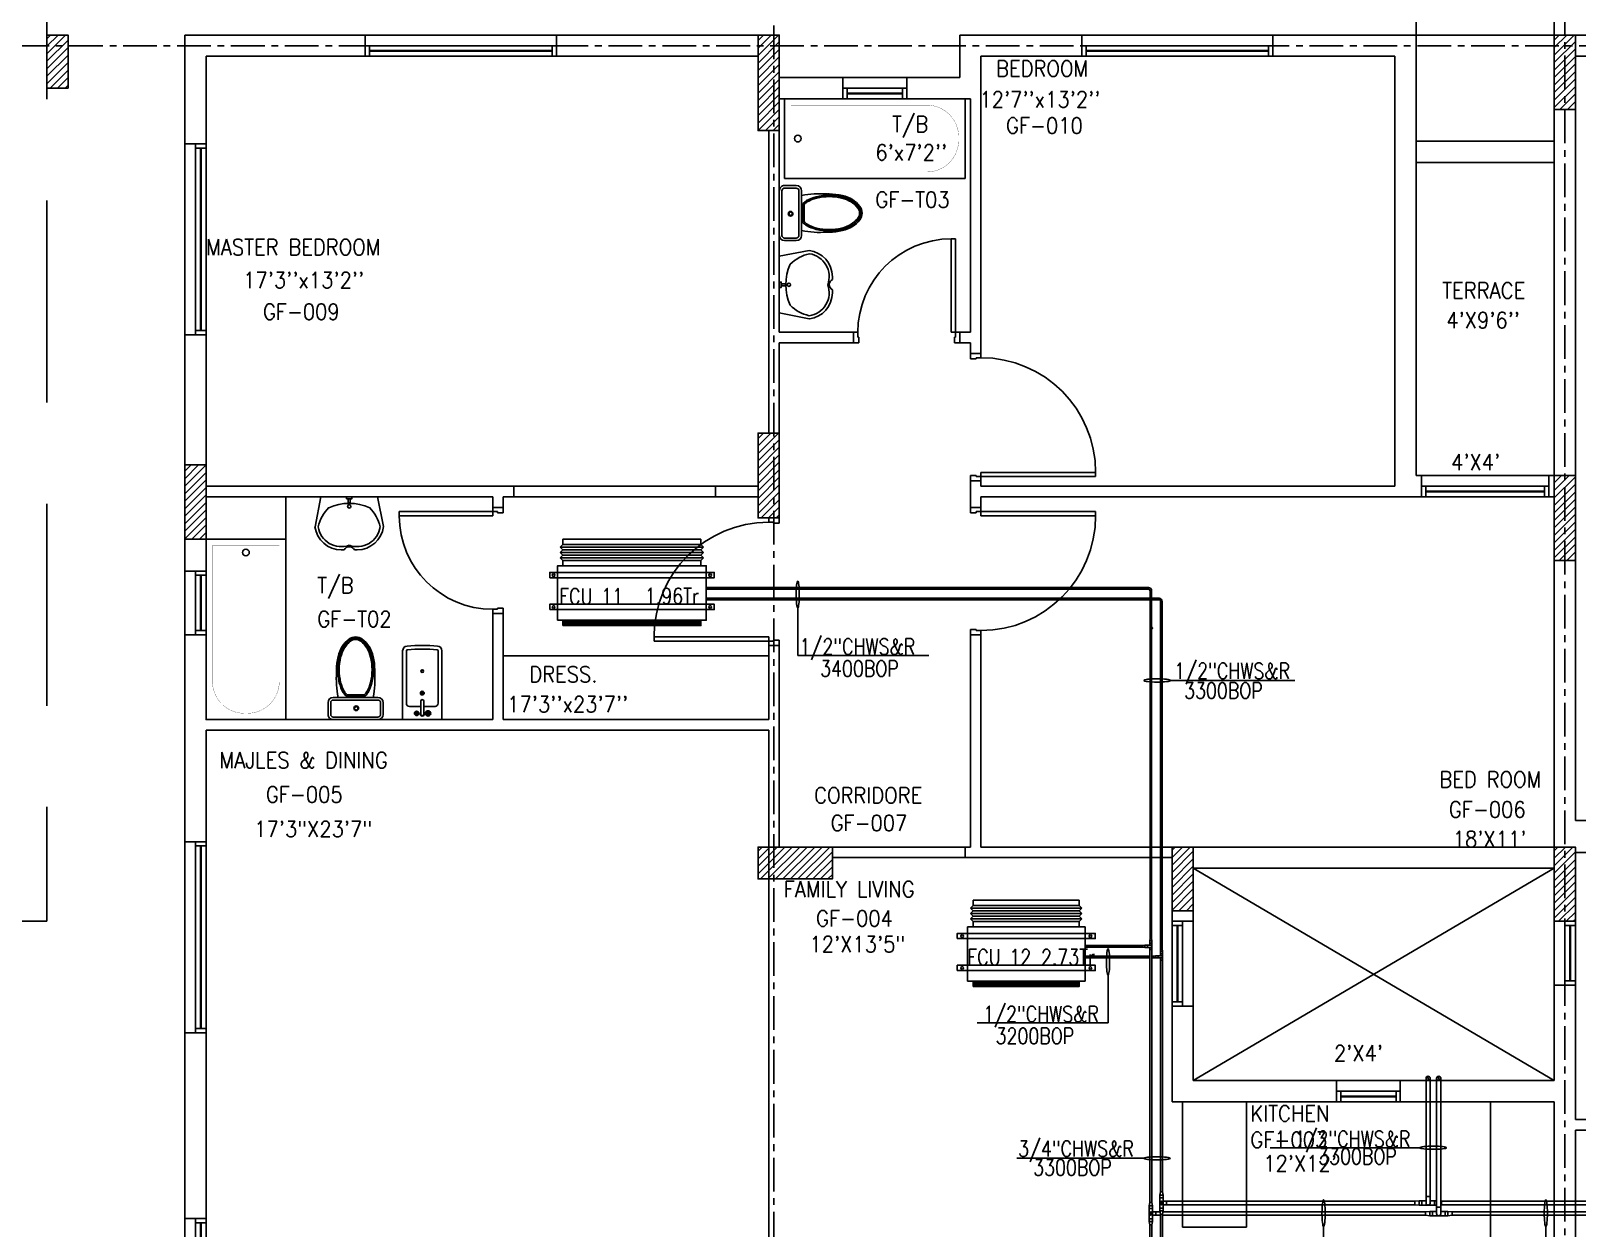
# Model space of a CAD drawing. Header units: millimetres. Extents: x -1288794 to 2153086, y -2701644 to -1335282.
# Drawn here: x 1609548 to 1624114, y -1485109 to -1473830 of the extents above; entities that cross this region are included whole.
import ezdxf

# ---------------------------------------------------------------- set-up
doc = ezdxf.new("R2010")
doc.units = ezdxf.units.MM
doc.header["$LTSCALE"] = 100
doc.linetypes.add('CENTER', pattern=[50.8, 31.75, -6.35, 6.35, -6.35])
doc.linetypes.add('DASHED2', pattern=[9.525, 6.35, -3.175])
for name, color, linetype in [('A-ANNO-TEXT', 8, 'Continuous'), ('A-DOOR', 4, 'Continuous'), ('A-FLOR-OVHD', 4, 'DASHED2'), ('A-FLOR-PFIX', 8, 'Continuous'), ('A-FLOR-SPCL', 8, 'Continuous'), ('A-GLAZ', 5, 'Continuous'), ('A-GRID', 253, 'CENTER'), ('A-WALL-FULL', 8, 'Continuous'), ('AC-CHILLED WATER TEXT', 41, 'Continuous'), ('AC-CHR', 60, 'Continuous'), ('AC-CHS', 30, 'Continuous'), ('AC-FAD', 6, 'Continuous'), ('AC-SAD', 3, 'Continuous'), ('AC-SAD TEXT', 3, 'Continuous'), ('FCU-AC', 160, 'Continuous'), ('S-COL- HACT.', 9, 'Continuous'), ('S-COL.', 8, 'Continuous')]:
    doc.layers.add(name, color=color, linetype=linetype)
doc.styles.add('ROMANS', font='romans.shx', dxfattribs={"width": 0.8})
doc.styles.add('SIMPLEX', font='simplex.shx', dxfattribs={"width": 0.8})
pattern_1 = [(45, (2733053.36, -1109556.65), (-35.355339, 35.355339), [])]
pattern_2 = [(45, (0, 273.127), (-2.2450640303, 2.2450640303), [])]

# ---------------------------------------------------------------- blocks, each defined once
blk = doc.blocks.new('D-120-R1')
for p, q in [((-80, 1180), (-40, 1180)), ((-80, 1180), (-80, 100)), ((-40, 1180), (-40, 55)), ((-1200, 100), (-1160, 100)), ((-1200, 100), (-1200, 0)), ((-1160, 100), (-1160, 55)), ((-1160, 55), (-1150, 55)), ((-1150, 55), (-1150, 0)), ((-80, 100), (0, 100)), ((-50, 55), (-40, 55)), ((-50, 55), (-50, 0)), ((-50, 0), (0, 0)), ((0, 100), (0, 0)), ((-1200, 0), (-1150, 0))]:
    blk.add_line(p, q)
at = {"linetype": 'Continuous'}
blk.add_arc((-80, 100), 1080, 90, 180, dxfattribs=at)
blk = doc.blocks.new('D-100-R1')
for p, q in [((-80, 980), (-80, 100)), ((-80, 980), (-40, 980)), ((-40, 980), (-40, 55)), ((-1000, 100), (-1000, 0)), ((-1000, 100), (-960, 100)), ((-960, 100), (-960, 55)), ((-960, 55), (-950, 55)), ((-950, 55), (-950, 0)), ((-80, 100), (0, 100)), ((-50, 55), (-50, 0)), ((-50, 55), (-40, 55)), ((-50, 0), (0, 0)), ((0, 100), (0, 0)), ((-1000, 0), (-950, 0))]:
    blk.add_line(p, q)
at = {"linetype": 'Continuous'}
blk.add_arc((-80, 100), 880, 90, 180, dxfattribs=at)
blk = doc.blocks.new('W-60')
for p, q in [((600, 100), (0, 100)), ((600, 0), (0, 0)), ((40, 0), (40, 100)), ((560, 100), (560, 0))]:
    blk.add_line(p, q)
at = {"linetype": 'Continuous'}
for p, q in [((560, 53), (40, 53)), ((560, 47), (40, 47))]:
    blk.add_line(p, q, dxfattribs=at)
blk = doc.blocks.new('BIDET-1')
for p, q in [((175, 0), (-175, 0)), ((-185, -10), (-185, -649)), ((-15, -125), (-120, -125)), ((-39, -59), (-69, -59)), ((-54, -44), (-54, -74)), ((-15, -54), (-15, -174)), ((15, -54), (15, -174)), ((120, -125), (15, -125)), ((39, -59), (69, -59)), ((54, -44), (54, -74)), ((185, -10), (185, -649)), ((-150, -155), (-150, -649)), ((12, -250), (-12, -250)), ((-9, -259), (9, -241)), ((-9, -241), (9, -259)), ((0, -238), (0, -262)), ((150, -155), (150, -649))]:
    blk.add_line(p, q)
for centre, radius in [((-54, -59), 25), ((-54, -59), 20), ((-54, -59), 15.2), ((-54, -59), 10.2), ((54, -59), 20), ((54, -59), 15.2), ((54, -59), 10.2), ((0, -250), 17.5), ((0, -250), 12.5), ((0, -457), 12.5), ((0, -457), 10)]:
    blk.add_circle(centre, radius)
for centre, radius, start, end in [((-175, -10), 10, 90, 180), ((175, -10), 10, 0, 90), ((-120, -155), 30, 90, 180), ((0, -54), 20, 318.5904, 221.4096), ((0, -54), 15, 0, 180), ((120, -155), 30, 0, 90), ((0, -174), 15, 180, 0), ((-140, -649), 45, 180, 265.2062), ((-140, -649), 10, 180, 265.2062), ((0, 1020), 1720, 265.2062, 274.7938), ((0, 1020), 1685, 265.2062, 274.7938), ((140, -649), 10, 274.7938, 0), ((140, -649), 45, 274.7938, 0)]:
    blk.add_arc(centre, radius, start, end)
blk = doc.blocks.new('WC-1')
for p, q in [((-210, 0), (210, 0)), ((-260, -160), (-260, -50)), ((-235, -160), (-235, -50)), ((-210, -25), (210, -25)), ((235, -50), (235, -160)), ((260, -50), (260, -160)), ((210, -185), (-210, -185)), ((210, -210), (-210, -210)), ((91, -223), (-91, -223)), ((86, -235), (-86, -235))]:
    blk.add_line(p, q)
for radius in [22.1, 17.1]:
    blk.add_circle((-6, -107), radius)
for centre, radius, start, end in [((-210, -50), 50, 90, 180), ((-210, -50), 25, 90, 180), ((210, -50), 50, 360, 90), ((210, -50), 25, 360, 90), ((-210, -160), 50, 180, 270), ((-210, -160), 25, 180, 270), ((722, -383), 904, 168.9529, 184.0632), ((178, -428), 341, 149.8586, 166.4766), ((178, -428), 328, 149.8586, 166.4766), ((69, -365), 214, 138.4152, 149.8586), ((69, -365), 201, 139.9943, 149.8586), ((-69, -365), 201, 30.1414, 40.0057), ((-69, -365), 214, 30.1414, 41.5848), ((-178, -428), 328, 13.5234, 30.1414), ((-178, -428), 341, 13.5234, 30.1414), ((210, -160), 25, 270, 360), ((210, -160), 50, 270, 360), ((352, -470), 520, 166.4766, 180), ((352, -470), 507, 166.4766, 180), ((-352, -470), 507, 360, 13.5234), ((-352, -470), 520, 360, 13.5234), ((352, -470), 532, 177.5541, 180), ((352, -470), 532, 180, 193.5234), ((352, -470), 520, 180, 193.5234), ((352, -470), 507, 180, 193.5234), ((-352, -470), 507, 346.4766, 360), ((-352, -470), 520, 346.4766, 360), ((-352, -470), 532, 346.4766, 360), ((-352, -470), 532, 360, 2.4459), ((178, -512), 353, 193.5234, 210.1414), ((178, -512), 341, 193.5234, 210.1414), ((178, -512), 328, 193.5234, 210.1414), ((69, -575), 226, 210.1414, 234.4972), ((69, -575), 214, 210.1414, 234.4972), ((69, -575), 201, 210.1414, 234.4972), ((-69, -575), 201, 305.5028, 329.8586), ((-69, -575), 214, 305.5028, 329.8586), ((-69, -575), 226, 305.5028, 329.8586), ((-178, -512), 328, 329.8586, 346.4766), ((-178, -512), 341, 329.8586, 346.4766), ((-178, -512), 353, 329.8586, 346.4766), ((0, -672), 108, 234.4972, 270), ((0, -672), 95.9, 234.4972, 270), ((0, -672), 83.4, 234.4972, 270), ((0, -672), 83.4, 270, 305.5028), ((0, -672), 95.9, 270, 305.5028), ((0, -672), 108, 270, 305.5028)]:
    blk.add_arc(centre, radius, start, end)
at = {"linetype": 'Continuous', "ltscale": 50}
blk.add_arc((-722, -383), 904, 355.9368, 11.0471, dxfattribs=at)
blk = doc.blocks.new('LAV-4')
for p, q in [((-266, 0), (-322, -283)), ((-266, 0), (268, 0)), ((268, 0), (324, -280)), ((-48, -500), (-75, -500)), ((75, -500), (50, -500))]:
    blk.add_line(p, q)
for points in [[(-25, 0), (-25, -18), (25, -18), (25, 0)], [(-9, -20), (-9, -57), (8, -57), (8, -20)]]:
    blk.add_lwpolyline(points, close=True)
blk.add_circle((0, -91), 15.4)
for centre, radius, start, end in [((74, -366), 375, 135.3333, 167.1432), ((0, -539), 477, 66.1261, 113.874), ((-74, -366), 375, 12.5199, 44.6667), ((-75, -250), 250, 187.6784, 270), ((-75, -250), 220, 188.5814, 289.9523), ((75, -250), 220, 250.0878, 350.8515), ((75, -250), 250, 270, 353.0121), ((1, -527), 55.9, 28.7827, 151.2173), ((50, -499), 0, 238.1883, 0)]:
    blk.add_arc(centre, radius, start, end)
blk = doc.blocks.new('BT-2')
blk.add_lwpolyline([(0, 750), (1700, 750), (1700, 0), (0, 0)], close=True)
at = {"const_width": 2}
blk.add_lwpolyline([(60, 690), (1340, 690, -0.414214), (1640, 390), (1640, 360, -0.414214), (1340, 60), (60, 60)], format="xyb", close=True, dxfattribs=at)
blk.add_circle((125, 375), 31.9)
blk = doc.blocks.new('W-180')
for p, q in [((1800, 100), (0, 100)), ((1800, 0), (0, 0)), ((40, 0), (40, 100)), ((1760, 100), (1760, 0))]:
    blk.add_line(p, q)
at = {"linetype": 'Continuous'}
for p, q in [((1760, 53), (40, 53)), ((1760, 47), (40, 47))]:
    blk.add_line(p, q, dxfattribs=at)
blk = doc.blocks.new('W-80')
for p, q in [((800, 100), (0, 100)), ((800, 0), (0, 0)), ((40, 0), (40, 100)), ((760, 100), (760, 0))]:
    blk.add_line(p, q)
at = {"linetype": 'Continuous'}
for p, q in [((760, 53), (40, 53)), ((760, 47), (40, 47))]:
    blk.add_line(p, q, dxfattribs=at)
blk = doc.blocks.new('W-120')
for p, q in [((1200, 100), (0, 100)), ((1200, 0), (0, 0)), ((40, 0), (40, 100)), ((1160, 100), (1160, 0))]:
    blk.add_line(p, q)
at = {"linetype": 'Continuous'}
for p, q in [((1160, 53), (40, 53)), ((1160, 47), (40, 47))]:
    blk.add_line(p, q, dxfattribs=at)
blk = doc.blocks.new('fcu 2 tr')
h = blk.add_hatch()
h.set_pattern_fill('NET', color=3)
h.paths.add_polyline_path([(80954, -1588493), (79654, -1588493), (79654, -1588543), (80954, -1588543)])
at = {"layer": 'FCU-AC'}
for p, q in [((79654, -1587780), (79629, -1587805)), ((80954, -1587780), (79654, -1587780)), ((80954, -1587780), (80979, -1587805)), ((80979, -1587805), (79629, -1587805)), ((79654, -1587830), (79629, -1587805)), ((79654, -1587830), (79629, -1587855)), ((80979, -1587855), (79629, -1587855)), ((79654, -1587880), (79629, -1587855)), ((79654, -1587880), (79629, -1587905)), ((80979, -1587905), (79629, -1587905)), ((79654, -1587930), (79629, -1587905)), ((80954, -1587830), (79654, -1587830)), ((80954, -1587830), (79654, -1587830)), ((80954, -1587880), (79654, -1587880)), ((80954, -1587880), (79654, -1587880)), ((80954, -1587830), (80979, -1587805)), ((80954, -1587830), (80979, -1587855)), ((80954, -1587880), (80979, -1587855)), ((80954, -1587880), (80979, -1587905)), ((80954, -1587930), (80979, -1587905))]:
    blk.add_line(p, q, dxfattribs=at)
at = {"layer": 'FCU-AC', "color": 1}
for p, q in [((80954, -1587730), (79654, -1587730)), ((79654, -1587730), (79654, -1587780)), ((79654, -1587780), (80954, -1587780)), ((80954, -1587780), (80954, -1587730)), ((80954, -1587930), (79654, -1587930)), ((79654, -1587930), (79654, -1587980)), ((80954, -1587980), (80954, -1587930)), ((79654, -1587980), (80954, -1587980))]:
    blk.add_line(p, q, dxfattribs=at)
at = {"layer": 'FCU-AC', "color": 6}
for points in [[(79529, -1588093), (81079, -1588093), (81079, -1588043), (79529, -1588043)], [(79529, -1588393), (81079, -1588393), (81079, -1588343), (79529, -1588343)]]:
    blk.add_lwpolyline(points, close=True, dxfattribs=at)
at = {"layer": 'FCU-AC'}
blk.add_lwpolyline([(79604, -1588493), (81004, -1588493), (81004, -1587980), (79604, -1587980)], close=True, dxfattribs=at)
at = {"layer": 'FCU-AC', "color": 3}
blk.add_lwpolyline([(79654, -1588543), (80954, -1588543), (80954, -1588493), (79654, -1588493)], close=True, dxfattribs=at)
at = {"layer": 'FCU-AC', "color": 6}
for centre in [(79566, -1588068), (81041, -1588068), (79566, -1588368), (81041, -1588368)]:
    blk.add_circle(centre, 12.5, dxfattribs=at)
blk = doc.blocks.new('fcu-1    1.5 tr')
h = blk.add_hatch()
h.set_pattern_fill('NET', color=3)
h.paths.add_polyline_path([(78733, -1589179), (77733, -1589179), (77733, -1589229), (78733, -1589229)])
at = {"color": 3}
blk.add_lwpolyline([(77733, -1589229), (78733, -1589229), (78733, -1589179), (77733, -1589179)], close=True, dxfattribs=at)
at = {"layer": 'FCU-AC', "color": 5}
for p, q in [((77733, -1588466), (77708, -1588491)), ((78758, -1588491), (77708, -1588491)), ((77733, -1588516), (77708, -1588491)), ((77733, -1588516), (77708, -1588541)), ((78733, -1588516), (77733, -1588516)), ((78758, -1588491), (78733, -1588466)), ((78758, -1588491), (78733, -1588516)), ((78758, -1588541), (78733, -1588516)), ((78758, -1588541), (77708, -1588541)), ((77733, -1588566), (77708, -1588541)), ((77733, -1588566), (77708, -1588591)), ((78758, -1588591), (77708, -1588591)), ((77733, -1588616), (77708, -1588591)), ((78733, -1588566), (77733, -1588566)), ((78758, -1588541), (78733, -1588566)), ((78758, -1588591), (78733, -1588566)), ((78758, -1588591), (78733, -1588616))]:
    blk.add_line(p, q, dxfattribs=at)
at = {"layer": 'FCU-AC', "color": 1}
for p, q in [((78733, -1588416), (77733, -1588416)), ((77733, -1588416), (77733, -1588466)), ((77733, -1588466), (78733, -1588466)), ((78733, -1588466), (78733, -1588416)), ((78733, -1588616), (77733, -1588616)), ((77733, -1588616), (77733, -1588666)), ((77733, -1588666), (78733, -1588666)), ((78733, -1588666), (78733, -1588616))]:
    blk.add_line(p, q, dxfattribs=at)
at = {"layer": 'FCU-AC'}
for p, q in [((78733, -1588466), (77733, -1588466)), ((78788, -1588666), (77678, -1588666)), ((77678, -1588666), (77678, -1589179)), ((78788, -1589179), (78788, -1588666)), ((77678, -1589179), (78788, -1589179))]:
    blk.add_line(p, q, dxfattribs=at)
at = {"layer": 'FCU-AC', "color": 2}
for p, q in [((78733, -1588516), (77733, -1588516)), ((78733, -1588566), (77733, -1588566))]:
    blk.add_line(p, q, dxfattribs=at)
at = {"layer": 'FCU-AC', "color": 6}
for points in [[(77583, -1588779), (78883, -1588779), (78883, -1588729), (77583, -1588729)], [(77583, -1589079), (78883, -1589079), (78883, -1589029), (77583, -1589029)]]:
    blk.add_lwpolyline(points, close=True, dxfattribs=at)
for centre in [(77629, -1588755), (78837, -1588755), (77629, -1589055), (78837, -1589055)]:
    blk.add_circle(centre, 12.5, dxfattribs=at)

msp = doc.modelspace()

# ---------------------------------------------------------------- hatches: boundary and pattern name
at = {"layer": 'AC-CHR'}
h = msp.add_hatch(dxfattribs=at)
h.set_pattern_fill('ANSI31', color=256)
h.set_pattern_definition(pattern_2)
h.paths.add_polyline_path([(1620003.2, -1479082.2, 1), (1620018.2, -1479082.2, 1)])
h = msp.add_hatch(dxfattribs=at)
h.set_pattern_fill('ANSI31', color=256)
h.set_pattern_definition([(45, (-100, -100), (-2.2450640303, 2.2450640303), [])])
h.paths.add_polyline_path([(1620114.2, -1484972.4, 1), (1620082.2, -1484972.4, 1)])
at = {"layer": 'AC-FAD', "true_color": 0xf26722}
h = msp.add_hatch(dxfattribs=at)
h.set_pattern_fill('ANSI31', color=30)
h.set_pattern_definition(pattern_2)
h.paths.add_polyline_path([(1620118.2, -1479182.2, 1), (1620103.2, -1479182.2, 1)])
h = msp.add_hatch(dxfattribs=at)
h.set_pattern_fill('ANSI31', color=30)
h.paths.add_polyline_path([(1620103.2, -1479455.3, 1), (1620118.2, -1479455.3, 1)])
at = {"layer": 'AC-SAD', "true_color": 0xf26722}
h = msp.add_hatch(dxfattribs=at)
h.set_pattern_fill('ANSI31', color=30)
h.paths.add_polyline_path([(1620214.2, -1484872.4, 1), (1620182.2, -1484872.4, 1)])
at = {"layer": 'S-COL- HACT.', "linetype": 'Continuous', "ltscale": 3}
h = msp.add_hatch(dxfattribs=at)
h.set_pattern_fill('ANSI31', color=256, scale=400, style=0)
h.set_pattern_definition(pattern_1)
h.paths.add_polyline_path([(1609898.2, -1474368.6), (1609898.2, -1473868.6), (1609698.2, -1473868.6), (1609698.2, -1474368.6)])
h = msp.add_hatch(dxfattribs=at)
h.set_pattern_fill('ANSI31', color=256, scale=400, style=0)
h.set_pattern_definition(pattern_1)
h.paths.add_polyline_path([(1616598.2, -1474768.6), (1616598.2, -1473868.6), (1616398.2, -1473868.6), (1616398.2, -1474768.6)])
h = msp.add_hatch(dxfattribs=at)
h.set_pattern_fill('ANSI31', color=256, scale=400, style=0)
h.set_pattern_definition(pattern_1)
h.paths.add_polyline_path([(1623898.2, -1473868.6), (1623898.2, -1474568.6), (1624098.2, -1474568.6), (1624098.2, -1473868.6)])
h = msp.add_hatch(dxfattribs=at)
h.set_pattern_fill('ANSI31', color=256, scale=400, style=0)
h.set_pattern_definition(pattern_1)
h.paths.add_polyline_path([(1616598.2, -1478418.6), (1616598.2, -1477618.6), (1616398.2, -1477618.6), (1616398.2, -1478418.6)])
h = msp.add_hatch(dxfattribs=at)
h.set_pattern_fill('ANSI31', color=256, scale=400, style=0)
h.set_pattern_definition(pattern_1)
h.paths.add_polyline_path([(1610998.2, -1477918.6), (1610998.2, -1478618.6), (1611198.2, -1478618.6), (1611198.2, -1477918.6)])
h = msp.add_hatch(dxfattribs=at)
h.set_pattern_fill('ANSI31', color=256, scale=400, style=0)
h.set_pattern_definition(pattern_1)
h.paths.add_polyline_path([(1624098.2, -1478818.6), (1624098.2, -1478018.6), (1623898.2, -1478018.6), (1623898.2, -1478818.6)])
h = msp.add_hatch(dxfattribs=at)
h.set_pattern_fill('ANSI31', color=256, scale=400, style=0)
h.set_pattern_definition(pattern_1)
h.paths.add_polyline_path([(1617098.2, -1481518.6), (1616398.2, -1481518.6), (1616398.2, -1481818.6), (1617098.2, -1481818.6)])
h = msp.add_hatch(dxfattribs=at)
h.set_pattern_fill('ANSI31', color=256, scale=400, style=0)
h.set_pattern_definition(pattern_1)
h.paths.add_polyline_path([(1620298.2, -1481518.6), (1620298.2, -1482118.6), (1620498.2, -1482118.6), (1620498.2, -1481518.6)])
h = msp.add_hatch(dxfattribs=at)
h.set_pattern_fill('ANSI31', color=256, scale=400, style=0)
h.set_pattern_definition(pattern_1)
h.paths.add_polyline_path([(1623898.2, -1481518.6), (1623898.2, -1482218.6), (1624098.2, -1482218.6), (1624098.2, -1481518.6)])

# ---------------------------------------------------------------- linework, layer by layer
for p, q in [((1611198.2, -1478118.6), (1613834.7, -1478118.6)), ((1616498.2, -1479718.6), (1613998.2, -1479718.6)), ((1613998.2, -1480318.6), (1616498.2, -1480318.6)), ((1616498.2, -1486318.6), (1616498.2, -1480850))]:
    msp.add_line(p, q)
at = {"layer": 'A-FLOR-OVHD', "linetype": 'Continuous', "ltscale": 3}
for p, q in [((1614098.2, -1478118.6), (1615998.2, -1478118.6)), ((1615998.2, -1478218.6), (1614098.2, -1478218.6)), ((1618348.2, -1481518.6), (1617098.2, -1481518.6)), ((1617098.2, -1481618.6), (1618348.2, -1481618.6))]:
    msp.add_line(p, q, dxfattribs=at)
at = {"layer": 'A-FLOR-OVHD', "ltscale": 3}
msp.add_lwpolyline([(1632298.2, -1472568.6), (1623898.2, -1472568.6), (1623898.2, -1473868.6), (1622598.2, -1473868.6), (1622598.2, -1472568.6), (1618298.2, -1472568.6), (1618298.2, -1472968.6), (1616598.2, -1472968.6), (1616598.2, -1472568.6), (1609698.2, -1472568.6), (1609698.2, -1482218.6), (1608698.2, -1482218.6), (1608698.2, -1486718.6)], dxfattribs=at)
at = {"layer": 'A-FLOR-PFIX', "ltscale": 3}
msp.add_line((1611948.2, -1478618.6), (1611948.2, -1478218.6), dxfattribs=at)
at = {"layer": 'A-FLOR-SPCL', "ltscale": 3}
for p, q in [((1622598.2, -1474868.6), (1623898.2, -1474868.6)), ((1622598.2, -1475068.6), (1623898.2, -1475068.6)), ((1620498.2, -1483718.6), (1623898.2, -1481718.6)), ((1623898.2, -1483718.6), (1620498.2, -1481718.6)), ((1620398.2, -1485098.6), (1620398.2, -1483918.6)), ((1620998.2, -1483918.6), (1620998.2, -1485098.6)), ((1623298.2, -1483918.6), (1623298.2, -1487068.6)), ((1620398.2, -1485098.6), (1620998.2, -1485098.6))]:
    msp.add_line(p, q, dxfattribs=at)
at = {"layer": 'A-GLAZ', "ltscale": 3}
for p, q in [((1614498.2, -1473868.6), (1612698.2, -1473868.6)), ((1621248.2, -1473868.6), (1619448.2, -1473868.6)), ((1617798.2, -1474268.6), (1617198.2, -1474268.6)), ((1610998.2, -1474893.6), (1610998.2, -1476693.6)), ((1622648.2, -1478018.6), (1623848.2, -1478018.6)), ((1610998.2, -1478918.6), (1610998.2, -1479518.6)), ((1610998.2, -1481468.6), (1610998.2, -1483268.6)), ((1620498.2, -1483018.6), (1620498.2, -1482218.6)), ((1623898.2, -1482218.6), (1623898.2, -1482818.6)), ((1622448.2, -1483718.6), (1621848.2, -1483718.6)), ((1610998.2, -1485018.6), (1610998.2, -1486818.6))]:
    msp.add_line(p, q, dxfattribs=at)
at = {"layer": 'A-GRID', "ltscale": 0.1}
for p, q in [((1616548.2, -1465142.6), (1616548.2, -1513277)), ((1623998.2, -1466442.6), (1623998.2, -1514577)), ((1599241, -1473968.6), (1642780.6, -1473968.6))]:
    msp.add_line(p, q, dxfattribs=at)
at = {"layer": 'A-WALL-FULL', "ltscale": 3}
for p, q in [((1610998.2, -1473868.6), (1612698.2, -1473868.6)), ((1610998.2, -1473868.6), (1610998.2, -1474893.6)), ((1612698.2, -1474068.6), (1612698.2, -1473868.6)), ((1614498.2, -1473868.6), (1616598.2, -1473868.6)), ((1614498.2, -1474068.6), (1614498.2, -1473868.6)), ((1616598.2, -1473868.6), (1616598.2, -1474268.6)), ((1618298.2, -1473868.6), (1619448.2, -1473868.6)), ((1618298.2, -1473868.6), (1618298.2, -1474268.6)), ((1619448.2, -1474068.6), (1619448.2, -1473868.6)), ((1621248.2, -1473868.6), (1622598.2, -1473868.6)), ((1621248.2, -1474068.6), (1621248.2, -1473868.6)), ((1622598.2, -1473868.6), (1622598.2, -1478018.6)), ((1623898.2, -1473868.6), (1624498.2, -1473868.6)), ((1623898.2, -1473868.6), (1623898.2, -1478018.6)), ((1611198.2, -1474068.6), (1612698.2, -1474068.6)), ((1611198.2, -1474068.6), (1611198.2, -1474893.6)), ((1614498.2, -1474068.6), (1616398.2, -1474068.6)), ((1618498.2, -1474068.6), (1619448.2, -1474068.6)), ((1618498.2, -1474068.6), (1618498.2, -1476868.6)), ((1621248.2, -1474068.6), (1622398.2, -1474068.6)), ((1622398.2, -1474068.6), (1622398.2, -1478118.6)), ((1624098.2, -1474068.6), (1624498.2, -1474068.6)), ((1624098.2, -1474068.6), (1624098.2, -1481268.6)), ((1616598.2, -1474268.6), (1617198.2, -1474268.6)), ((1617198.2, -1474468.6), (1617198.2, -1474268.6)), ((1617798.2, -1474268.6), (1618298.2, -1474268.6)), ((1617798.2, -1474468.6), (1617798.2, -1474268.6)), ((1616598.2, -1474468.6), (1617198.2, -1474468.6)), ((1616598.2, -1474468.6), (1616598.2, -1476668.6)), ((1617798.2, -1474468.6), (1618398.2, -1474468.6)), ((1618398.2, -1474468.6), (1618398.2, -1476668.6)), ((1616498.2, -1474768.6), (1616498.2, -1477618.6)), ((1611198.2, -1474893.6), (1610998.2, -1474893.6)), ((1610998.2, -1476693.6), (1610998.2, -1478918.6)), ((1611198.2, -1476693.6), (1610998.2, -1476693.6)), ((1611198.2, -1476693.6), (1611198.2, -1478118.6)), ((1616598.2, -1476668.6), (1617298.2, -1476668.6)), ((1616598.2, -1476768.6), (1617298.2, -1476768.6)), ((1616598.2, -1476768.6), (1616598.2, -1478418.6)), ((1617298.2, -1476668.6), (1617298.2, -1476768.6)), ((1618298.2, -1476668.6), (1618298.2, -1476768.6)), ((1618298.2, -1476668.6), (1618398.2, -1476668.6)), ((1618298.2, -1476768.6), (1618398.2, -1476768.6)), ((1618398.2, -1476768.6), (1618398.2, -1476868.6)), ((1618398.2, -1476868.6), (1618498.2, -1476868.6)), ((1611198.2, -1478118.6), (1614098.2, -1478118.6)), ((1614098.2, -1478218.6), (1614098.2, -1478118.6)), ((1615998.2, -1478118.6), (1616398.2, -1478118.6)), ((1615998.2, -1478218.6), (1615998.2, -1478118.6)), ((1618398.2, -1478068.6), (1618398.2, -1478318.6)), ((1618398.2, -1478068.6), (1618498.2, -1478068.6)), ((1618498.2, -1478118.6), (1618498.2, -1478068.6)), ((1618498.2, -1478118.6), (1622398.2, -1478118.6)), ((1622598.2, -1478018.6), (1622648.2, -1478018.6)), ((1622648.2, -1478018.6), (1622648.2, -1478218.6)), ((1623848.2, -1478018.6), (1623898.2, -1478018.6)), ((1623848.2, -1478018.6), (1623848.2, -1478218.6)), ((1611198.2, -1478218.6), (1613898.2, -1478218.6)), ((1611198.2, -1478218.6), (1611198.2, -1478918.6)), ((1613898.2, -1478218.6), (1613898.2, -1478318.6)), ((1613998.2, -1478218.6), (1614098.2, -1478218.6)), ((1613998.2, -1478218.6), (1613998.2, -1478318.6)), ((1615998.2, -1478218.6), (1616398.2, -1478218.6)), ((1618498.2, -1478218.6), (1622648.2, -1478218.6)), ((1618498.2, -1478218.6), (1618498.2, -1478318.6)), ((1623848.2, -1478218.6), (1623898.2, -1478218.6)), ((1623898.2, -1478218.6), (1623898.2, -1481518.6)), ((1613898.2, -1478318.6), (1613998.2, -1478318.6)), ((1618398.2, -1478318.6), (1618498.2, -1478318.6)), ((1616498.2, -1478418.6), (1616598.2, -1478418.6)), ((1611198.2, -1478918.6), (1610998.2, -1478918.6)), ((1613898.2, -1479318.6), (1613998.2, -1479318.6)), ((1613898.2, -1479318.6), (1613898.2, -1480318.6)), ((1613998.2, -1479318.6), (1613998.2, -1480318.6)), ((1610998.2, -1479518.6), (1610998.2, -1480218.6)), ((1611198.2, -1479518.6), (1610998.2, -1479518.6)), ((1611198.2, -1479518.6), (1611198.2, -1480318.6)), ((1618398.2, -1479518.6), (1618498.2, -1479518.6)), ((1618398.2, -1481518.6), (1618398.2, -1479518.6)), ((1618498.2, -1481518.6), (1618498.2, -1479518.6)), ((1616498.2, -1479618.6), (1616598.2, -1479618.6)), ((1616498.2, -1479618.6), (1616498.2, -1480318.6)), ((1616598.2, -1479618.6), (1616598.2, -1481518.6)), ((1610998.2, -1480218.6), (1610998.2, -1480218.6)), ((1610998.2, -1480218.6), (1610998.2, -1481468.6)), ((1611198.2, -1480318.6), (1613898.2, -1480318.6)), ((1611198.2, -1480418.6), (1616498.2, -1480418.6)), ((1611198.2, -1480418.6), (1611198.2, -1481468.6)), ((1616498.2, -1480418.6), (1616498.2, -1481518.6)), ((1624098.2, -1481268.6), (1625598.2, -1481268.6)), ((1610998.2, -1481468.6), (1611198.2, -1481468.6)), ((1610998.2, -1481468.6), (1611198.2, -1481468.6)), ((1616598.2, -1481518.6), (1617098.2, -1481518.6)), ((1617098.2, -1481518.6), (1617098.2, -1481618.6)), ((1618348.2, -1481518.6), (1618398.2, -1481518.6)), ((1618348.2, -1481518.6), (1618348.2, -1481618.6)), ((1618498.2, -1481518.6), (1623898.2, -1481518.6)), ((1624098.2, -1481568.6), (1624098.2, -1482218.6)), ((1624098.2, -1481568.6), (1625498.2, -1481568.6)), ((1618348.2, -1481618.6), (1620298.2, -1481618.6)), ((1620298.2, -1481618.6), (1620298.2, -1482218.6)), ((1620498.2, -1481718.6), (1623898.2, -1481718.6)), ((1620498.2, -1481718.6), (1620498.2, -1482218.6)), ((1623898.2, -1481718.6), (1623898.2, -1482218.6)), ((1620298.2, -1482218.6), (1620498.2, -1482218.6)), ((1624098.2, -1482218.6), (1623898.2, -1482218.6)), ((1623898.2, -1482818.6), (1623898.2, -1483718.6)), ((1624098.2, -1482818.6), (1623898.2, -1482818.6)), ((1624098.2, -1482818.6), (1624098.2, -1484086.6)), ((1620498.2, -1483018.6), (1620298.2, -1483018.6)), ((1620298.2, -1483018.6), (1620298.2, -1483918.6)), ((1620498.2, -1483018.6), (1620498.2, -1483718.6)), ((1610998.2, -1483268.6), (1611198.2, -1483268.6)), ((1610998.2, -1483268.6), (1610998.2, -1485018.6)), ((1611198.2, -1483268.6), (1611198.2, -1485018.6)), ((1620498.2, -1483718.6), (1621848.2, -1483718.6)), ((1621848.2, -1483918.6), (1621848.2, -1483718.6)), ((1622448.2, -1483718.6), (1623898.2, -1483718.6)), ((1622448.2, -1483918.6), (1622448.2, -1483718.6)), ((1620298.2, -1483918.6), (1621848.2, -1483918.6)), ((1622448.2, -1483918.6), (1623898.2, -1483918.6)), ((1623898.2, -1483918.6), (1623898.2, -1487068.6)), ((1623898.2, -1483918.6), (1623898.2, -1487668.6)), ((1624098.2, -1484086.6), (1624248.2, -1484086.6)), ((1624098.2, -1484186.6), (1624248.2, -1484186.6)), ((1624098.2, -1484186.6), (1624098.2, -1487668.6)), ((1610998.2, -1485018.6), (1611198.2, -1485018.6))]:
    msp.add_line(p, q, dxfattribs=at)
at = {"layer": 'A-WALL-FULL', "linetype": 'Continuous', "ltscale": 3}
for p, q in [((1616398.2, -1474768.6), (1616398.2, -1474068.6)), ((1616498.2, -1474768.6), (1616398.2, -1474768.6)), ((1616398.2, -1478118.6), (1616398.2, -1477618.6)), ((1616398.2, -1477618.6), (1616498.2, -1477618.6)), ((1616398.2, -1478218.6), (1616398.2, -1478418.6)), ((1616398.2, -1478418.6), (1616598.2, -1478418.6)), ((1616498.2, -1481518.6), (1616398.2, -1481518.6)), ((1616398.2, -1481518.6), (1616398.2, -1481818.6)), ((1616398.2, -1481818.6), (1616498.2, -1481818.6))]:
    msp.add_line(p, q, dxfattribs=at)
msp.add_lwpolyline([(1609698.2, -1473868.6), (1609898.2, -1473868.6), (1609898.2, -1474368.6), (1609698.2, -1474368.6)], close=True, dxfattribs=at)
at = {"layer": 'AC-CHILLED WATER TEXT'}
for p, q in [((1616772, -1479263.3), (1616772, -1479713)), ((1616772, -1479713), (1618006, -1479713)), ((1620281.6, -1479949.1), (1621453.9, -1479949.1)), ((1619695.1, -1482726.6), (1619695.1, -1483176.3)), ((1619695.1, -1483176.3), (1618461.1, -1483176.3)), ((1621223.3, -1484351.5), (1622633.7, -1484351.5)), ((1618837.4, -1484450.9), (1620031.6, -1484450.9)), ((1621725.6, -1485092.5), (1621725.6, -1485542.2)), ((1623819.5, -1485092.5), (1623819.5, -1485542.2))]:
    msp.add_line(p, q, dxfattribs=at)
for centre, major_axis in [((1616772, -1479138.3), (0, -125)), ((1620156.6, -1479949.1), (-125, 0)), ((1622758.7, -1484351.5), (-125, 0)), ((1620156.5, -1484451.6), (-125, 0))]:
    msp.add_ellipse(centre, major_axis=major_axis, ratio=0.12, dxfattribs=at)
at = {"layer": 'AC-CHILLED WATER TEXT', "extrusion": (0, 0, -1)}
for centre in [(1619695.1, -1482601.6), (1621725.6, -1484967.5), (1623819.5, -1484967.5)]:
    msp.add_ellipse(centre, major_axis=(0, -125), ratio=0.12, dxfattribs=at)
at = {"layer": 'AC-CHR'}
for p, q in [((1615910, -1479074.7), (1620075.7, -1479074.7)), ((1615910, -1479089.7), (1620075.7, -1479089.7)), ((1619985.7, -1479089.7, 0), (1619985.7, -1479074.7, 0)), ((1620035.7, -1479089.7), (1620035.7, -1479074.7)), ((1620075.7, -1479089.7), (1620075.7, -1479074.7)), ((1620090.7, -1479174.7, 0), (1620090.7, -1479104.7, 0)), ((1620105.7, -1479104.7), (1620090.7, -1479104.7)), ((1620105.7, -1479174.7, 0), (1620105.7, -1479104.7, 0)), ((1620090.7, -1482378.8), (1620090.7, -1479189.7, 0)), ((1620105.7, -1482378.8), (1620105.7, -1479189.7, 0)), ((1619479.9, -1482446.3), (1620023.2, -1482446.3)), ((1619479.9, -1482461.3), (1620023.2, -1482461.3)), ((1620023.2, -1482446.3), (1620043.2, -1482443.8)), ((1620023.2, -1482461.3), (1620023.2, -1482446.3)), ((1620023.2, -1482461.3), (1620043.2, -1482463.8)), ((1620043.2, -1482443.8), (1620098.2, -1482443.8)), ((1620043.2, -1482463.8), (1620043.2, -1482443.8)), ((1620043.2, -1482463.8), (1620098.2, -1482463.8)), ((1620068.2, -1482463.8), (1620068.2, -1482443.8)), ((1620090.7, -1482378.8), (1620088.2, -1482398.8)), ((1620088.2, -1482443.8), (1620088.2, -1482398.8)), ((1620088.2, -1482398.8), (1620108.2, -1482398.8)), ((1620088.2, -1482423.8), (1620108.2, -1482423.8)), ((1620088.2, -1484867.4), (1620088.2, -1482463.8)), ((1620088.2, -1482483.8), (1620108.2, -1482483.8)), ((1620090.7, -1482378.8), (1620105.7, -1482378.8)), ((1620105.7, -1482378.8), (1620108.2, -1482398.8)), ((1620108.2, -1484867.4), (1620108.2, -1482398.8)), ((1622790.8, -1483698.6), (1622790.8, -1484972.4)), ((1622830.8, -1483698.6), (1622830.8, -1484972.4)), ((1620088.2, -1484867.4), (1620082.2, -1484899.4)), ((1620082.2, -1485045.4), (1620082.2, -1484899.4)), ((1620114.2, -1484899.4), (1620082.2, -1484899.4)), ((1620114.2, -1484924.4), (1620082.2, -1484924.4)), ((1620108.2, -1484867.4), (1620088.2, -1484867.4)), ((1620108.2, -1484867.4), (1620114.2, -1484899.4)), ((1620114.2, -1484956.4), (1620114.2, -1484899.4)), ((1620114.2, -1484956.4), (1620184.2, -1484956.4)), ((1620114.2, -1484988.4), (1620114.2, -1484956.4)), ((1620146.2, -1484988.4), (1620146.2, -1484956.4)), ((1620212.1, -1484956.4), (1622685.8, -1484956.4)), ((1622725.8, -1484952.4), (1622685.8, -1484956.4)), ((1622685.8, -1484956.4), (1622685.8, -1484988.4)), ((1622725.8, -1484952.4), (1622790.8, -1484952.4)), ((1622725.8, -1484952.4), (1622725.8, -1484992.4)), ((1622750.8, -1484952.4), (1622750.8, -1484992.4)), ((1622790.8, -1484912.4), (1622830.8, -1484912.4)), ((1622830.8, -1484952.4), (1622895.8, -1484952.4)), ((1622870.8, -1484952.4), (1622870.8, -1484992.4)), ((1622895.8, -1484952.4), (1622895.8, -1484992.4)), ((1622895.8, -1484952.4), (1622935.8, -1484956.4)), ((1622935.8, -1484956.4), (1624916.4, -1484956.4)), ((1622935.8, -1484956.4), (1622935.8, -1484988.4)), ((1620114.2, -1485020.4), (1620082.2, -1485020.4)), ((1620114.2, -1485045.4), (1620082.2, -1485045.4)), ((1620082.2, -1485045.4), (1620088.2, -1485077.4)), ((1620088.2, -1487059.1), (1620088.2, -1485077.4)), ((1620108.2, -1485077.4), (1620088.2, -1485077.4)), ((1620114.2, -1485045.4), (1620108.2, -1485077.4)), ((1620108.2, -1487124.1), (1620108.2, -1485077.4)), ((1620114.2, -1484988.4), (1620188.2, -1484988.4)), ((1620114.2, -1485045.4), (1620114.2, -1484988.4)), ((1620208.2, -1484988.4), (1622685.8, -1484988.4)), ((1622725.8, -1484992.4), (1622685.8, -1484988.4)), ((1622725.8, -1484992.4), (1622895.8, -1484992.4)), ((1622935.8, -1484988.4), (1622895.8, -1484992.4)), ((1622935.8, -1484988.4), (1624916.4, -1484988.4))]:
    msp.add_line(p, q, dxfattribs=at)
for centre, radius in [((1620010.7, -1479082.2, 0), 7.5), ((1622810.8, -1483698.6), 20), ((1620098.2, -1484972.4), 16)]:
    msp.add_circle(centre, radius, dxfattribs=at)
for centre, radius, start, end in [((1619985.7, -1479082.2, 0), 7.5, 270, 90), ((1620035.7, -1479082.2, 0), 7.5, 90, 270), ((1620075.7, -1479104.7), 30, 0, 90), ((1620075.7, -1479104.7), 15, 0, 90), ((1620098.2, -1482453.8), 10, 270, 90), ((1622790.8, -1483698.6), 20, 0, 60), ((1622830.8, -1483698.6), 20, 180, 240), ((1622810.8, -1484972.4), 20, 180, 0)]:
    msp.add_arc(centre, radius, start, end, dxfattribs=at)
at = {"layer": 'AC-CHS'}
for p, q in [((1615910, -1479174.7), (1620175.7, -1479174.7)), ((1615910, -1479189.7), (1620175.7, -1479189.7)), ((1620085.7, -1479174.7, 0), (1620085.7, -1479189.7, 0)), ((1620135.7, -1479174.7, 0), (1620135.7, -1479189.7, 0)), ((1620175.7, -1479189.7), (1620175.7, -1479174.7)), ((1620190.7, -1482478.8), (1620190.7, -1479204.7, 0)), ((1620205.7, -1479204.7), (1620190.7, -1479204.7)), ((1620205.7, -1482478.8), (1620205.7, -1479204.7, 0)), ((1620190.7, -1482478.8), (1620188.2, -1482498.8)), ((1620190.7, -1482478.8), (1620205.7, -1482478.8)), ((1620205.7, -1482478.8), (1620208.2, -1482498.8)), ((1619479.9, -1482546.3), (1620088.2, -1482546.3)), ((1619479.9, -1482561.3), (1620088.2, -1482561.3)), ((1620108.2, -1482546.3), (1620123.2, -1482546.3)), ((1620108.2, -1482561.3), (1620123.2, -1482561.3)), ((1620123.2, -1482546.3), (1620143.2, -1482543.8)), ((1620123.2, -1482561.3), (1620123.2, -1482546.3)), ((1620123.2, -1482561.3), (1620143.2, -1482563.8)), ((1620143.2, -1482543.8), (1620198.2, -1482543.8)), ((1620143.2, -1482563.8), (1620143.2, -1482543.8)), ((1620143.2, -1482563.8), (1620198.2, -1482563.8)), ((1620168.2, -1482563.8), (1620168.2, -1482543.8)), ((1620188.2, -1482543.8), (1620188.2, -1482498.8)), ((1620188.2, -1482498.8), (1620208.2, -1482498.8)), ((1620188.2, -1482523.8), (1620208.2, -1482523.8)), ((1620188.2, -1484767.4), (1620188.2, -1482563.8)), ((1620188.2, -1482583.8), (1620208.2, -1482583.8)), ((1620208.2, -1484767.4), (1620208.2, -1482498.8)), ((1622690.8, -1483698.6), (1622690.8, -1484872.4)), ((1622730.8, -1483698.6), (1622730.8, -1484872.4)), ((1620188.2, -1484767.4), (1620182.2, -1484799.4)), ((1620182.2, -1484945.4), (1620182.2, -1484799.4)), ((1620214.2, -1484799.4), (1620182.2, -1484799.4)), ((1620208.2, -1484767.4), (1620188.2, -1484767.4)), ((1620208.2, -1484767.4), (1620214.2, -1484799.4)), ((1620214.2, -1484856.4), (1620214.2, -1484799.4)), ((1622730.8, -1484812.4), (1622690.8, -1484812.4)), ((1620214.2, -1484824.4), (1620182.2, -1484824.4)), ((1620214.2, -1484920.4), (1620182.2, -1484920.4)), ((1620214.2, -1484945.4), (1620182.2, -1484945.4)), ((1620182.2, -1484945.4), (1620188.2, -1484977.4)), ((1620214.2, -1484945.4), (1620208.2, -1484977.4)), ((1620214.2, -1484856.4), (1622585.8, -1484856.4)), ((1620214.2, -1484888.4), (1620214.2, -1484856.4)), ((1620214.2, -1484945.4), (1620214.2, -1484888.4)), ((1620214.2, -1484888.4), (1622585.8, -1484888.4)), ((1620246.2, -1484888.4), (1620246.2, -1484856.4)), ((1622625.8, -1484852.4), (1622585.8, -1484856.4)), ((1622585.8, -1484856.4), (1622585.8, -1484888.4)), ((1622625.8, -1484892.4), (1622585.8, -1484888.4)), ((1622625.8, -1484852.4), (1622690.8, -1484852.4)), ((1622625.8, -1484852.4), (1622625.8, -1484892.4)), ((1622625.8, -1484892.4), (1622790.8, -1484892.4)), ((1622650.8, -1484852.4), (1622650.8, -1484892.4)), ((1622730.8, -1484852.4), (1622790.8, -1484852.4)), ((1622770.8, -1484852.4), (1622770.8, -1484892.4)), ((1622830.8, -1484855.9), (1622835.8, -1484856.4)), ((1622835.8, -1484888.4), (1622830.8, -1484888.9)), ((1622835.8, -1484856.4), (1624816.4, -1484856.4)), ((1622835.8, -1484856.4), (1622835.8, -1484888.4)), ((1622835.8, -1484888.4), (1624816.4, -1484888.4)), ((1620188.2, -1487224.1), (1620188.2, -1484977.4)), ((1620208.2, -1484977.4), (1620188.2, -1484977.4)), ((1620208.2, -1487199.1), (1620208.2, -1484977.4))]:
    msp.add_line(p, q, dxfattribs=at)
for centre, radius in [((1620110.7, -1479182.2), 7.5), ((1622710.8, -1483698.6), 20), ((1620198.2, -1484872.4), 16)]:
    msp.add_circle(centre, radius, dxfattribs=at)
for centre, radius, start, end in [((1620085.7, -1479182.2), 7.5, 270, 90), ((1620135.7, -1479182.2), 7.5, 90, 270), ((1620175.7, -1479204.7), 30, 0, 90), ((1620175.7, -1479204.7), 15, 0, 90), ((1620198.2, -1482553.8), 10, 270, 90), ((1622690.8, -1483698.6), 20, 0, 60), ((1622730.8, -1483698.6), 20, 180, 240), ((1622710.8, -1484872.4), 20, 180, 0)]:
    msp.add_arc(centre, radius, start, end, dxfattribs=at)
at = {"layer": 'S-COL.', "linetype": 'Continuous', "ltscale": 3}
for points in [[(1609898.2, -1474368.6), (1609898.2, -1473868.6), (1609698.2, -1473868.6), (1609698.2, -1474368.6)], [(1609898.2, -1474368.6), (1609898.2, -1473868.6), (1609698.2, -1473868.6), (1609698.2, -1474368.6)], [(1616598.2, -1474768.6), (1616598.2, -1473868.6), (1616398.2, -1473868.6), (1616398.2, -1474768.6)], [(1623898.2, -1473868.6), (1623898.2, -1474568.6), (1624098.2, -1474568.6), (1624098.2, -1473868.6)], [(1616598.2, -1478418.6), (1616598.2, -1477618.6), (1616398.2, -1477618.6), (1616398.2, -1478418.6)], [(1616598.2, -1478418.6), (1616598.2, -1477618.6), (1616398.2, -1477618.6), (1616398.2, -1478418.6)], [(1616598.2, -1478418.6), (1616598.2, -1477618.6), (1616398.2, -1477618.6), (1616398.2, -1478418.6)], [(1610998.2, -1477918.6), (1610998.2, -1478618.6), (1611198.2, -1478618.6), (1611198.2, -1477918.6)], [(1610998.2, -1477918.6), (1610998.2, -1478618.6), (1611198.2, -1478618.6), (1611198.2, -1477918.6)], [(1610998.2, -1477918.6), (1610998.2, -1478618.6), (1611198.2, -1478618.6), (1611198.2, -1477918.6)], [(1624098.2, -1478818.6), (1624098.2, -1478018.6), (1623898.2, -1478018.6), (1623898.2, -1478818.6)], [(1624098.2, -1478818.6), (1624098.2, -1478018.6), (1623898.2, -1478018.6), (1623898.2, -1478818.6)], [(1624098.2, -1478818.6), (1624098.2, -1478018.6), (1623898.2, -1478018.6), (1623898.2, -1478818.6)], [(1617098.2, -1481518.6), (1616398.2, -1481518.6), (1616398.2, -1481818.6), (1617098.2, -1481818.6)], [(1617098.2, -1481518.6), (1616398.2, -1481518.6), (1616398.2, -1481818.6), (1617098.2, -1481818.6)], [(1617098.2, -1481518.6), (1616398.2, -1481518.6), (1616398.2, -1481818.6), (1617098.2, -1481818.6)], [(1620298.2, -1481518.6), (1620298.2, -1482118.6), (1620498.2, -1482118.6), (1620498.2, -1481518.6)], [(1623898.2, -1481518.6), (1623898.2, -1482218.6), (1624098.2, -1482218.6), (1624098.2, -1481518.6)]]:
    msp.add_lwpolyline(points, close=True, dxfattribs=at)

# ---------------------------------------------------------------- block references
at = {"layer": 'A-DOOR', "ltscale": 3}
msp.add_blockref('D-100-R1', (1618298.2, -1476768.6), dxfattribs=at)
for name, p, rotation in [('D-120-R1', (1618398.2, -1478068.6), 270), ('D-100-R1', (1613998.2, -1478318.6), 90)]:
    msp.add_blockref(name, p, dxfattribs=dict(at, rotation=rotation))
at = {"layer": 'A-DOOR', "ltscale": 3, "xscale": -1}
for p, rotation in [((1618398.2, -1478318.6), 270), ((1616598.2, -1479618.6), 90)]:
    msp.add_blockref('D-120-R1', p, dxfattribs=dict(at, rotation=rotation))
at = {"layer": 'A-FLOR-PFIX', "ltscale": 3}
for name, p in [('BT-2', (1616648.2, -1475218.6)), ('LAV-4', (1612546.5, -1478218.6))]:
    msp.add_blockref(name, p, dxfattribs=at)
for name, p, rotation in [('WC-1', (1616598.2, -1475545.7), 90), ('LAV-4', (1616598.2, -1476220.8), 90), ('BT-2', (1611198.2, -1478618.6), 270), ('WC-1', (1612607, -1480318.6), 180), ('BIDET-1', (1613235.2, -1480318.6), 180)]:
    msp.add_blockref(name, p, dxfattribs=dict(at, rotation=rotation))
at = {"layer": 'A-GLAZ', "ltscale": 3}
for name, p in [('W-180', (1612698.2, -1474068.6)), ('W-180', (1619448.2, -1474068.6)), ('W-60', (1617198.2, -1474468.6)), ('W-120', (1622648.2, -1478218.6)), ('W-60', (1621848.2, -1483918.6))]:
    msp.add_blockref(name, p, dxfattribs=at)
for name, p, rotation in [('W-180', (1611198.2, -1476693.6), 90), ('W-60', (1611198.2, -1479518.6), 90), ('W-180', (1611198.2, -1483268.6), 90), ('W-80', (1620298.2, -1482218.6), 270), ('W-60', (1624098.2, -1482818.6), 90), ('W-180', (1611198.2, -1486818.6), 90)]:
    msp.add_blockref(name, p, dxfattribs=dict(at, rotation=rotation))
at = {"layer": 'FCU-AC'}
for name, p in [('fcu 2 tr', (1534906.4, 109111.4)), ('fcu-1    1.5 tr', (1540691.7, 106397.1))]:
    msp.add_blockref(name, p, dxfattribs=at)

# ---------------------------------------------------------------- texts
at = {"layer": 'A-ANNO-TEXT', "style": 'ROMANS', "width": 0.9}
for s, p in [('BEDROOM', (1618640.8, -1474259.6)), ("12'7''x13'2''", (1618483.8, -1474550.1)), ('T/B', (1617661, -1474782.3)), ('GF-010', (1618734.4, -1474796.7)), ("6'x7'2''", (1617503.5, -1475049.6)), ('GF-T03', (1617503.5, -1475494.6)), ('MASTER BEDROOM', (1611198.2, -1475941.7)), ("17'3''x13'2''", (1611547.8, -1476251.8)), ('TERRACE', (1622844.9, -1476350.2)), ('GF-009', (1611734, -1476550.7)), ("4'X9'6''", (1622882.1, -1476629.5)), ("4'X4' ", (1622927.1, -1477966.4)), ('T/B', (1612245.9, -1479127.7)), ('GF-T02', (1612245.9, -1479445.7)), ('DRESS.', (1614243.6, -1479966.3)), ("17'3''x23'7''", (1614035.2, -1480248.6)), ('MAJLES & DINING', (1611325, -1480775.4)), ('BED ROOM', (1622816.3, -1480956.9)), ('GF-005', (1611762, -1481098.7)), ('CORRIDORE', (1616927, -1481106.4)), ('GF-006', (1622906.6, -1481240)), ('17\'3"X23\'7"', (1611651.8, -1481423.9)), ('GF-007', (1617081.8, -1481367.1)), ("18'X11'  ", (1622942.5, -1481518.6)), ('FAMILY LIVING', (1616640.8, -1481990.3)), ('GF-004', (1616944.9, -1482266.3)), ('12\'X13\'5"', (1616882.8, -1482509)), ("2'X4'", (1621823.3, -1483536.3)), ('KITCHEN', (1621036.6, -1484103.1)), ('GF-003', (1621036.6, -1484352.8)), ("12'X12'", (1621157.4, -1484574))]:
    msp.add_text(s, height=150, dxfattribs=at).set_placement(p)
at = {"layer": 'AC-CHILLED WATER TEXT', "style": 'SIMPLEX', "width": 0.8}
for s, p in [('1/2"CHWS&R', (1616788.5, -1479704.8)), ('3400BOP', (1616983.5, -1479912.1)), ('1/2"CHWS&R', (1620319.3, -1479934)), ('3300BOP', (1620412.4, -1480120)), ('1/2"CHWS&R', (1618518.9, -1483166.8)), ('3200BOP', (1618636.1, -1483373.4)), ('1 1/2"CHWS&R', (1621267.8, -1484343.3)), ('3/4"CHWS&R', (1618847.8, -1484435.8)), ('3300BOP', (1621675.3, -1484508.1)), ('3300BOP', (1618990.2, -1484612.8))]:
    msp.add_text(s, height=150, dxfattribs=at).set_placement(p)
at = {"layer": 'AC-SAD TEXT', "style": 'SIMPLEX', "width": 0.8}
for s, p in [('FCU 11', (1614524.9, -1479231.6)), ('1.96Tr', (1615332.8, -1479228.6)), ('FCU 12', (1618369.9, -1482631.6)), ('2.73Tr', (1619063.5, -1482631.6))]:
    msp.add_text(s, height=150, dxfattribs=at).set_placement(p)

doc.saveas('drawing.dxf')
